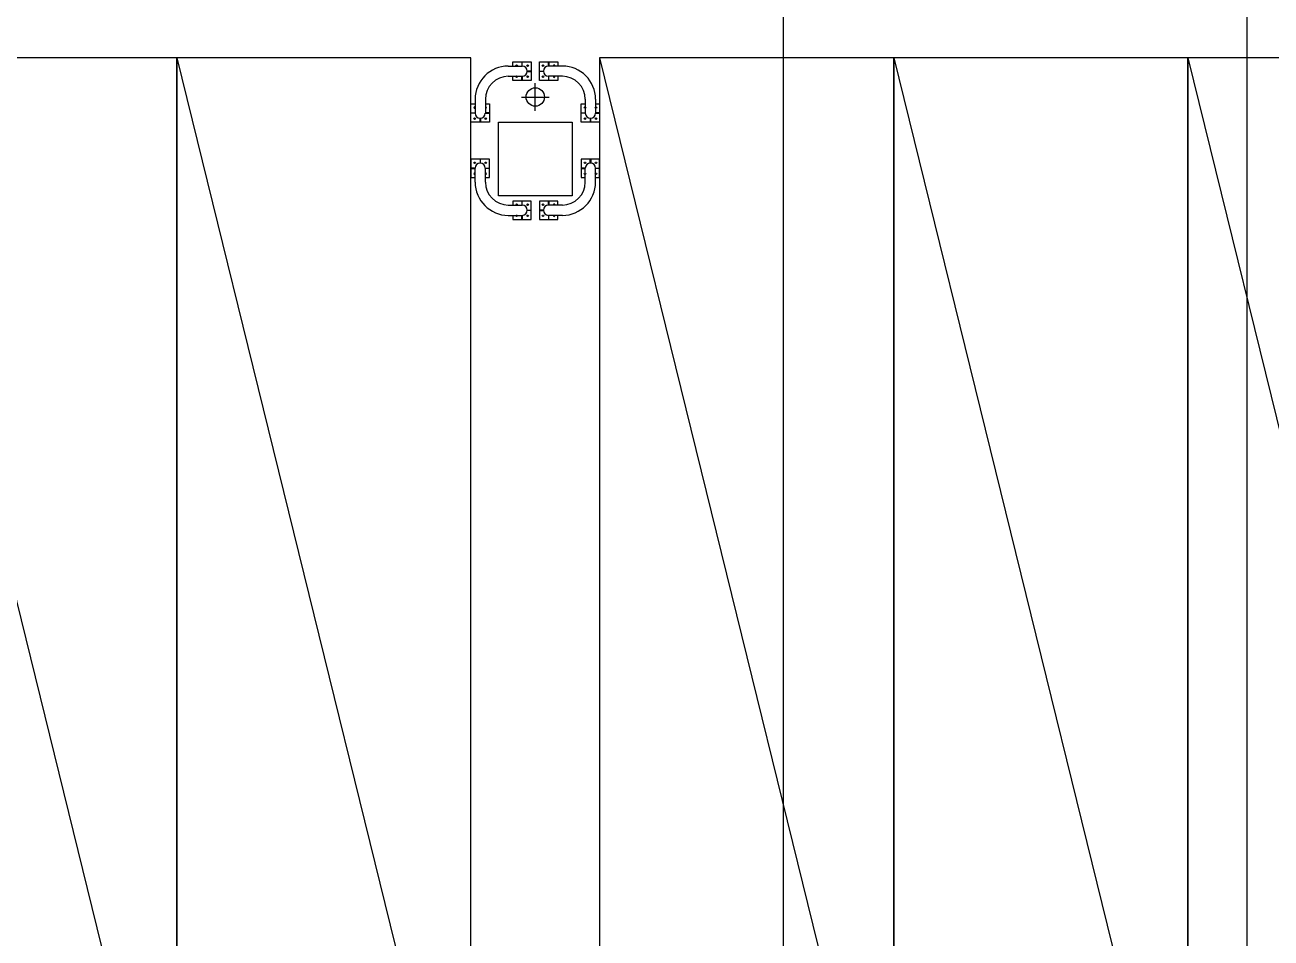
# Model space of a CAD drawing. Header units: millimetres. Extents: x 8456 to 190005487, y 619 to 455456909.
# Drawn here: x 205741 to 207829, y 159013 to 160542 of the extents above; entities that cross this region are included whole.
import ezdxf

# ---------------------------------------------------------------- set-up
doc = ezdxf.new("R2010")
doc.units = ezdxf.units.MM
doc.header["$LTSCALE"] = 400
doc.header["$MEASUREMENT"] = 0
doc.layers.get('0').update_dxf_attribs({"linetype": 'CONTINUOUS'})
for name, color, linetype in [('A-PK', 6, 'CONTINUOUS'), ('COL', 2, 'CONTINUOUS'), ('WAL', 3, 'CONTINUOUS'), ('우수홈통', 6, 'CONTINUOUS'), ('지하2층평면도$0$지상1충돌방지대', 6, 'CONTINUOUS')]:
    doc.layers.add(name, color=color, linetype=linetype)
doc.layers.add('Defpoint', color=161, linetype='CONTINUOUS', plot=False)

# ---------------------------------------------------------------- blocks, each defined once
blk = doc.blocks.new('A$C2DB436D3')
at = {"layer": 'A-PK', "color": 8}
for p, q in [((19891.5, 23923.6, 2515.7), (20595.5, 21063.6, 2515.7)), ((20595.5, 23923.6, 2515.7), (19891.5, 23923.6, 2515.7)), ((20595.5, 23923.6, 2515.7), (21299.5, 21063.6, 2515.7)), ((20595.5, 21063.6, 2515.7), (20595.5, 23923.6, 2515.7)), ((20595.5, 23923.6, 2515.7), (20595.5, 21063.6, 2515.7)), ((21299.5, 23923.6, 2515.7), (20595.5, 23923.6, 2515.7)), ((21299.5, 21063.6, 2515.7), (21299.5, 23923.6, 2515.7)), ((21607.5, 23923.6, 2515.7), (22311.5, 21063.6, 2515.7)), ((21607.5, 23923.6, 2515.7), (21607.5, 21063.6, 2515.7)), ((22311.5, 23923.6, 2515.7), (21607.5, 23923.6, 2515.7)), ((22311.5, 23923.6, 2515.7), (23015.5, 21063.6, 2515.7)), ((22311.5, 21063.6, 2515.7), (22311.5, 23923.6, 2515.7)), ((22311.5, 23923.6, 2515.7), (22311.5, 21063.6, 2515.7)), ((23015.5, 23923.6, 2515.7), (22311.5, 23923.6, 2515.7)), ((23015.5, 23923.6, 2515.7), (23719.5, 21063.6, 2515.7)), ((23015.5, 21063.6, 2515.7), (23015.5, 23923.6, 2515.7)), ((23015.5, 23923.6, 2515.7), (23015.5, 21063.6, 2515.7)), ((23719.5, 23923.6, 2515.7), (23015.5, 23923.6, 2515.7))]:
    blk.add_line(p, q, dxfattribs=at)
at = {"layer": 'COL', "color": 8}
for p, q in [((21365.5, 23769.6, 2515.7), (21541.5, 23769.6, 2515.7)), ((21365.5, 23593.6, 2515.7), (21365.5, 23769.6, 2515.7)), ((21541.5, 23769.6, 2515.7), (21541.5, 23593.6, 2515.7)), ((21541.5, 23593.6, 2515.7), (21365.5, 23593.6, 2515.7))]:
    blk.add_line(p, q, dxfattribs=at)
at = {"layer": '우수홈통', "color": 8}
for p, q in [((21453.5, 23797.1, 2515.7), (21453.5, 23863.1, 2515.7)), ((21420.5, 23830.1, 2515.7), (21486.5, 23830.1, 2515.7))]:
    blk.add_line(p, q, dxfattribs=at)
blk.add_circle((21453.5, 23830.1, 2515.7), 22, dxfattribs=at)
at = {"layer": '지하2층평면도$0$지상1충돌방지대', "color": 8}
for p, q in [((21388.9, 23904.2, 2515.7), (21421.9, 23904.2, 2515.7)), ((21421.4, 23913, 2515.7), (21421.4, 23904.2, 2515.7)), ((21422.3, 23913, 2515.7), (21421.4, 23913, 2515.7)), ((21422.3, 23904.2, 2515.7), (21422.3, 23913, 2515.7)), ((21484.8, 23913, 2515.7), (21485.7, 23913, 2515.7)), ((21484.8, 23904.2, 2515.7), (21484.8, 23913, 2515.7)), ((21518.2, 23904.2, 2515.7), (21485.2, 23904.2, 2515.7)), ((21485.7, 23913, 2515.7), (21485.7, 23904.2, 2515.7)), ((21388.9, 23879.6, 2515.7), (21421.9, 23879.6, 2515.7)), ((21421.4, 23870.8, 2515.7), (21421.4, 23879.6, 2515.7)), ((21422.3, 23870.8, 2515.7), (21421.4, 23870.8, 2515.7)), ((21422.3, 23879.6, 2515.7), (21422.3, 23870.8, 2515.7)), ((21443, 23892.3, 2515.7), (21434.2, 23892.3, 2515.7)), ((21434.2, 23891.4, 2515.7), (21443, 23891.4, 2515.7)), ((21443, 23891.4, 2515.7), (21443, 23892.3, 2515.7)), ((21464.1, 23891.4, 2515.7), (21464.1, 23892.3, 2515.7)), ((21464.1, 23892.3, 2515.7), (21472.9, 23892.3, 2515.7)), ((21472.9, 23891.4, 2515.7), (21464.1, 23891.4, 2515.7)), ((21484.8, 23879.6, 2515.7), (21484.8, 23870.8, 2515.7)), ((21484.8, 23870.8, 2515.7), (21485.7, 23870.8, 2515.7)), ((21518.2, 23879.6, 2515.7), (21485.2, 23879.6, 2515.7)), ((21485.7, 23870.8, 2515.7), (21485.7, 23879.6, 2515.7)), ((21309.2, 23824.6, 2515.7), (21309.2, 23791.6, 2515.7)), ((21333.9, 23824.6, 2515.7), (21333.9, 23791.6, 2515.7)), ((21573.2, 23824.6, 2515.7), (21573.2, 23791.6, 2515.7)), ((21597.9, 23824.6, 2515.7), (21597.9, 23791.6, 2515.7)), ((21300.4, 23792, 2515.7), (21309.2, 23792, 2515.7)), ((21300.4, 23791.1, 2515.7), (21300.4, 23792, 2515.7)), ((21309.2, 23791.1, 2515.7), (21300.4, 23791.1, 2515.7)), ((21321.1, 23770.4, 2515.7), (21321.1, 23779.2, 2515.7)), ((21322, 23779.2, 2515.7), (21322, 23770.4, 2515.7)), ((21342.7, 23792, 2515.7), (21333.9, 23792, 2515.7)), ((21333.9, 23791.1, 2515.7), (21342.7, 23791.1, 2515.7)), ((21342.7, 23791.1, 2515.7), (21342.7, 23792, 2515.7)), ((21564.4, 23791.1, 2515.7), (21564.4, 23792, 2515.7)), ((21564.4, 23792, 2515.7), (21573.2, 23792, 2515.7)), ((21573.2, 23791.1, 2515.7), (21564.4, 23791.1, 2515.7)), ((21585.1, 23779.2, 2515.7), (21585.1, 23770.4, 2515.7)), ((21586, 23770.4, 2515.7), (21586, 23779.2, 2515.7)), ((21606.7, 23792, 2515.7), (21597.9, 23792, 2515.7)), ((21597.9, 23791.1, 2515.7), (21606.7, 23791.1, 2515.7)), ((21606.7, 23791.1, 2515.7), (21606.7, 23792, 2515.7)), ((21322, 23770.4, 2515.7), (21321.1, 23770.4, 2515.7)), ((21585.1, 23770.4, 2515.7), (21586, 23770.4, 2515.7)), ((21300.4, 23660, 2515.7), (21300.4, 23659.1, 2515.7)), ((21309.2, 23660, 2515.7), (21300.4, 23660, 2515.7)), ((21300.4, 23659.1, 2515.7), (21309.2, 23659.1, 2515.7)), ((21309.2, 23626.6, 2515.7), (21309.2, 23659.6, 2515.7)), ((21322, 23680.7, 2515.7), (21321.1, 23680.7, 2515.7)), ((21321.1, 23680.7, 2515.7), (21321.1, 23671.9, 2515.7)), ((21322, 23671.9, 2515.7), (21322, 23680.7, 2515.7)), ((21333.9, 23660, 2515.7), (21342.7, 23660, 2515.7)), ((21333.9, 23626.6, 2515.7), (21333.9, 23659.6, 2515.7)), ((21342.7, 23659.1, 2515.7), (21333.9, 23659.1, 2515.7)), ((21342.7, 23660, 2515.7), (21342.7, 23659.1, 2515.7)), ((21573.2, 23660, 2515.7), (21564.4, 23660, 2515.7)), ((21564.4, 23660, 2515.7), (21564.4, 23659.1, 2515.7)), ((21564.4, 23659.1, 2515.7), (21573.2, 23659.1, 2515.7)), ((21573.2, 23626.6, 2515.7), (21573.2, 23659.6, 2515.7)), ((21585.1, 23671.9, 2515.7), (21585.1, 23680.7, 2515.7)), ((21585.1, 23680.7, 2515.7), (21586, 23680.7, 2515.7)), ((21586, 23680.7, 2515.7), (21586, 23671.9, 2515.7)), ((21597.9, 23660, 2515.7), (21606.7, 23660, 2515.7)), ((21597.9, 23626.6, 2515.7), (21597.9, 23659.6, 2515.7)), ((21606.7, 23659.1, 2515.7), (21597.9, 23659.1, 2515.7)), ((21606.7, 23660, 2515.7), (21606.7, 23659.1, 2515.7)), ((21388.9, 23571.6, 2515.7), (21421.9, 23571.6, 2515.7)), ((21422.3, 23580.4, 2515.7), (21421.4, 23580.4, 2515.7)), ((21421.4, 23580.4, 2515.7), (21421.4, 23571.5, 2515.7)), ((21422.3, 23571.5, 2515.7), (21422.3, 23580.4, 2515.7)), ((21484.8, 23571.5, 2515.7), (21484.8, 23580.4, 2515.7)), ((21484.8, 23580.4, 2515.7), (21485.7, 23580.4, 2515.7)), ((21518.2, 23571.6, 2515.7), (21485.2, 23571.6, 2515.7)), ((21485.7, 23580.4, 2515.7), (21485.7, 23571.5, 2515.7)), ((21388.9, 23546.9, 2515.7), (21421.9, 23546.9, 2515.7)), ((21421.4, 23538.1, 2515.7), (21421.4, 23546.9, 2515.7)), ((21422.3, 23538.1, 2515.7), (21421.4, 23538.1, 2515.7)), ((21422.3, 23546.9, 2515.7), (21422.3, 23538.1, 2515.7)), ((21434.2, 23559.7, 2515.7), (21443, 23559.7, 2515.7)), ((21443, 23558.8, 2515.7), (21434.2, 23558.8, 2515.7)), ((21443, 23559.7, 2515.7), (21443, 23558.8, 2515.7)), ((21472.9, 23559.7, 2515.7), (21464.1, 23559.7, 2515.7)), ((21464.1, 23559.7, 2515.7), (21464.1, 23558.8, 2515.7)), ((21464.1, 23558.8, 2515.7), (21472.9, 23558.8, 2515.7)), ((21484.8, 23546.9, 2515.7), (21484.8, 23538.1, 2515.7)), ((21484.8, 23538.1, 2515.7), (21485.7, 23538.1, 2515.7)), ((21518.2, 23546.9, 2515.7), (21485.2, 23546.9, 2515.7)), ((21485.7, 23538.1, 2515.7), (21485.7, 23546.9, 2515.7))]:
    blk.add_line(p, q, dxfattribs=at)
at = {"layer": '지하2층평면도$0$지상1충돌방지대', "color": 8, "elevation": 2515.7}
for points in [[(21399.9, 23904.2), (21399.9, 23913.9), (21443.9, 23913.9), (21443.9, 23869.9)], [(21463.2, 23869.9), (21463.2, 23913.9), (21507.2, 23913.9), (21507.2, 23904.2)], [(21443.9, 23869.9), (21399.9, 23869.9), (21399.9, 23879.6)], [(21507.2, 23879.6), (21507.2, 23869.9), (21463.2, 23869.9)], [(21343.5, 23769.6), (21299.5, 23769.6), (21299.5, 23813.6), (21309.2, 23813.6)], [(21333.9, 23813.6), (21343.5, 23813.6), (21343.5, 23769.6)], [(21563.5, 23769.6), (21563.5, 23813.6), (21573.2, 23813.6)], [(21597.9, 23813.6), (21607.5, 23813.6), (21607.5, 23769.6), (21563.5, 23769.6)], [(21343.5, 23681.6), (21299.5, 23681.6), (21299.5, 23637.6), (21309.2, 23637.6)], [(21333.9, 23637.6), (21343.5, 23637.6), (21343.5, 23681.6)], [(21563.5, 23681.6), (21563.5, 23637.6), (21573.2, 23637.6)], [(21597.9, 23637.6), (21607.5, 23637.6), (21607.5, 23681.6), (21563.5, 23681.6)], [(21443.9, 23581.2), (21399.9, 23581.2), (21399.9, 23571.6)], [(21399.9, 23546.9), (21399.9, 23537.2), (21443.9, 23537.2), (21443.9, 23581.2)], [(21463.2, 23581.2), (21463.2, 23537.2), (21507.2, 23537.2), (21507.2, 23546.9)], [(21507.2, 23571.6), (21507.2, 23581.2), (21463.2, 23581.2)]]:
    blk.add_lwpolyline(points, dxfattribs=at)
at = {"layer": '지하2층평면도$0$지상1충돌방지대', "color": 8}
for centre in [(21408.7, 23905.1, 2515.7), (21435.1, 23905.1, 2515.7), (21472, 23905.1, 2515.7), (21408.7, 23878.7, 2515.7), (21435.1, 23878.7, 2515.7), (21472, 23878.7, 2515.7), (21572.3, 23804.8, 2515.7), (21598.7, 23804.8, 2515.7), (21308.3, 23778.4, 2515.7), (21334.7, 23778.4, 2515.7), (21572.3, 23778.4, 2515.7), (21598.7, 23778.4, 2515.7), (21308.3, 23672.8, 2515.7), (21334.7, 23672.8, 2515.7), (21572.3, 23672.8, 2515.7), (21598.7, 23672.8, 2515.7), (21572.3, 23646.4, 2515.7), (21598.7, 23646.4, 2515.7), (21408.7, 23572.4, 2515.7), (21435.1, 23572.4, 2515.7), (21472, 23572.4, 2515.7), (21408.7, 23546, 2515.7), (21435.1, 23546, 2515.7), (21472, 23546, 2515.7)]:
    blk.add_circle(centre, 1.76, dxfattribs=at)
for centre, radius, start, end in [((21388.9, 23824.6, 2515.7), 79.6, 90, 180), ((21421.9, 23891.9, 2515.7), 12.3, 270, 90), ((21485.2, 23891.9, 2515.7), 12.3, 90, 270), ((21498.4, 23905.1, 2515.7), 1.76, 330, 210), ((21518.2, 23824.6, 2515.7), 79.6, 0, 90), ((21388.9, 23824.6, 2515.7), 55, 90, 180), ((21498.4, 23878.7, 2515.7), 1.76, 150, 30), ((21518.2, 23824.6, 2515.7), 55, 0, 90), ((21308.3, 23804.8, 2515.7), 1.76, 60, 300), ((21334.7, 23804.8, 2515.7), 1.76, 240, 120), ((21321.5, 23791.6, 2515.7), 12.3, 180, 0), ((21585.5, 23791.6, 2515.7), 12.3, 180, 0), ((21321.5, 23659.6, 2515.7), 12.3, 0, 180), ((21585.5, 23659.6, 2515.7), 12.3, 0, 180), ((21308.3, 23646.4, 2515.7), 1.76, 60, 300), ((21388.9, 23626.6, 2515.7), 79.6, 180, 270), ((21334.7, 23646.4, 2515.7), 1.76, 240, 120), ((21388.9, 23626.6, 2515.7), 55, 180, 270), ((21518.2, 23626.6, 2515.7), 55, 270, 0), ((21518.2, 23626.6, 2515.7), 79.6, 270, 0), ((21421.9, 23559.2, 2515.7), 12.3, 270, 90), ((21485.2, 23559.2, 2515.7), 12.3, 90, 270), ((21498.4, 23572.4, 2515.7), 1.76, 330, 210), ((21498.4, 23546, 2515.7), 1.76, 150, 30)]:
    blk.add_arc(centre, radius, start, end, dxfattribs=at)

msp = doc.modelspace()

# ---------------------------------------------------------------- linework, layer by layer
at = {"layer": 'Defpoint'}
msp.add_lwpolyline([(24667.9, 165017.4), (207788.5, 165017.4), (207788.5, 79917.4), (24667.9, 79917.4)], close=True, dxfattribs=at)
at = {"layer": 'WAL'}
msp.add_line((207012.4, 146995.6, 1600.9), (207012.4, 168668.3, 1600.9), dxfattribs=at)

# ---------------------------------------------------------------- block references
at = {"xscale": 0.7, "yscale": 0.7, "zscale": 0.7}
msp.add_blockref('A$C2DB436D3', (191579.1, 143740.2, -160.1), dxfattribs=at)

doc.saveas('drawing.dxf')
